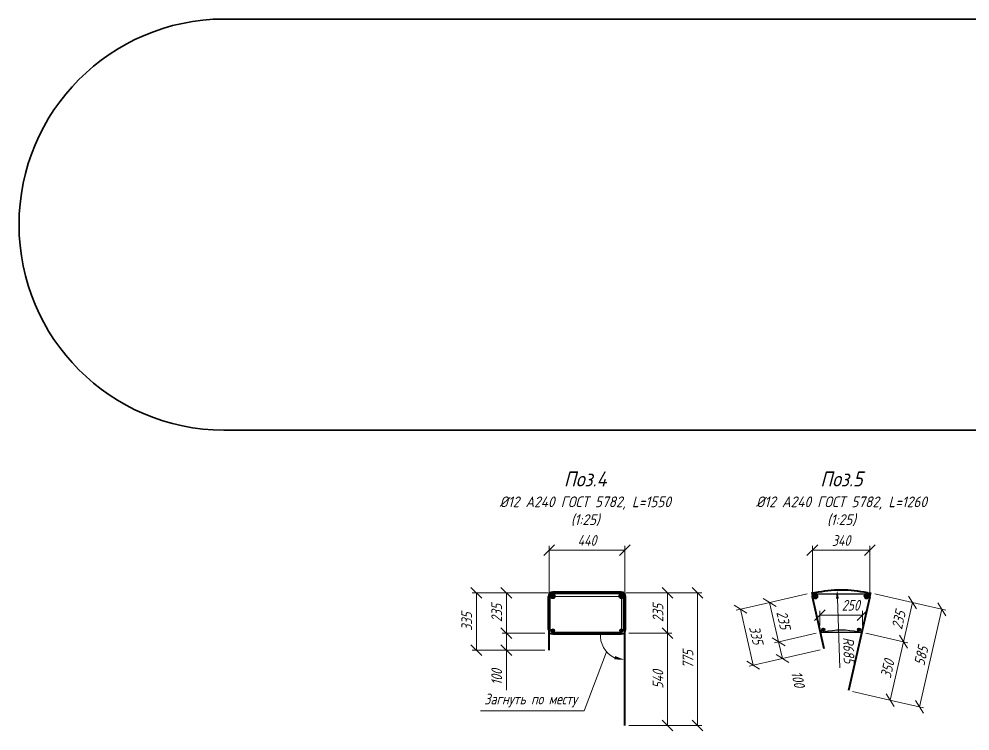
# Model space of a CAD drawing. Header units: millimetres. Extents: x 265754 to 14267433, y -6145605 to 2433772.
# Drawn here: x 6586191 to 6591739, y 145701 to 149856 of the extents above; entities that cross this region are included whole.
import ezdxf

# ---------------------------------------------------------------- set-up
doc = ezdxf.new("R2010")
doc.units = ezdxf.units.MM
doc.linetypes.add('невидимая', pattern=[9.525, 6.35, -3.175])
for name, color, linetype, lineweight in [('1-Бетон', 106, 'Continuous', 35), ('Арматура', 1, 'Continuous', 40), ('ИС_Размер', 3, 'Continuous', 18)]:
    doc.layers.add(name, color=color, linetype=linetype, lineweight=lineweight)
doc.layers.add('ИС_Невидимая', color=4, linetype='невидимая')
doc.layers.add('Текст', color=7, linetype='Continuous')
doc.styles.add('0', font='isocpeur.ttf', dxfattribs={"width": 0.8, "oblique": 15})
doc.styles.add('ROMANS', font='isocpeur.ttf', dxfattribs={"width": 0.9, "oblique": 15})
doc.dimstyles.new('25', dxfattribs={"dimscale": 25, "dimtxt": 2.5, "dimasz": 2.5, "dimexe": 1, "dimexo": 1, "dimgap": 1, "dimtad": 1, "dimdec": 0, "dimtxsty": '0', "dimblk": 'OBLIQUE', "dimcen": 2.5, "dimclrd": 256, "dimclre": 256, "dimclrt": 256, "dimaunit": 1, "dimadec": 1, "dimazin": 0, "dimtfac": 1, "dimtdec": 0, "dimtmove": 1, "dimatfit": 3, "dimldrblk": 'OBLIQUE', "dimfxl": 1, "dimlwd": -1, "dimlwe": -1, "dimarcsym": 0})
doc.dimstyles.new('М20$2', dxfattribs={"dimscale": 20, "dimtxt": 2.5, "dimasz": 2.5, "dimexe": 1, "dimexo": 1, "dimgap": 1, "dimtad": 1, "dimdec": 0, "dimzin": 0, "dimdsep": 46, "dimtxsty": '0', "dimcen": 0.09, "dimdle": 1, "dimclrd": 256, "dimclre": 256, "dimclrt": 256, "dimadec": 0, "dimazin": 0, "dimtfac": 1, "dimtdec": 0, "dimtofl": 0, "dimtmove": 1, "dimatfit": 2, "dimfxl": 1, "dimtolj": 1, "dimtzin": 0, "dimlwd": -1, "dimarcsym": 0})
doc.dimstyles.new('М25$4', dxfattribs={"dimscale": 25, "dimtxt": 2.5, "dimasz": 2, "dimexe": 1, "dimexo": 1, "dimgap": 1, "dimtad": 1, "dimdec": 0, "dimzin": 0, "dimdsep": 46, "dimtxsty": '0', "dimblk1": 'OBLIQUE', "dimsah": 1, "dimcen": 2, "dimdle": 1, "dimclrd": 256, "dimclre": 256, "dimclrt": 256, "dimadec": 4, "dimazin": 0, "dimtfac": 1, "dimtdec": 0, "dimtmove": 1, "dimatfit": 2, "dimfxl": 1, "dimtolj": 1, "dimtzin": 0, "dimlwd": -1, "dimlwe": -1, "dimarcsym": 0})

# ---------------------------------------------------------------- blocks, each defined once
blk = doc.blocks.new('25А400')
h = blk.add_hatch(color=256)
h.dxf.hatch_style = 1
h.paths.add_polyline_path([(-11344.6, -47651.3, 1), (-11369.6, -47651.3, 1)])
for radius in [13.5, 12.5]:
    blk.add_circle((-11357.1, -47651.3), radius)
blk = doc.blocks.new('16A400')
h = blk.add_hatch(color=256)
h.dxf.hatch_style = 1
h.paths.add_polyline_path([(-8, 0, 1), (8, 0, 1)])
for radius in [9, 8]:
    blk.add_circle((0, 0), radius)
at = {"layer": 'ИС_Размер'}
for p, q in [((-9, 0), (9, 0)), ((0, -9), (0, 9))]:
    blk.add_line(p, q, dxfattribs=at)
blk = doc.blocks.new('_OBLIQUE')
at = {"color": 0, "linetype": 'ByBlock', "lineweight": -2}
blk.add_line((0.5, 0.5), (-0.5, -0.5), dxfattribs=at)
blk = doc.blocks.new('*D703')
at = {"layer": 'Defpoints', "color": 0, "transparency": 16777216}
for p in [(6589724.8, 146757.1), (6589284.3, 146486.1), (6589724.8, 146487.6)]:
    blk.add_point(p, dxfattribs=at)
at = {"layer": 'ИС_Размер', "transparency": 16777216}
for p, q in [((6589284.3, 146511.1), (6589284.3, 146782.1)), ((6589284.3, 146757.1), (6589724.8, 146757.1)), ((6589724.8, 146512.6), (6589724.8, 146782.1))]:
    blk.add_line(p, q, dxfattribs=at)
at = {"layer": 'ИС_Размер', "transparency": 16777216, "xscale": 62.5, "yscale": 62.5, "zscale": 62.5, "rotation": 180}
blk.add_blockref('_OBLIQUE', (6589284.3, 146757.1), dxfattribs=at)
at = {"layer": 'ИС_Размер', "transparency": 16777216, "xscale": 62.5, "yscale": 62.5, "zscale": 62.5}
blk.add_blockref('_OBLIQUE', (6589724.8, 146757.1), dxfattribs=at)
at = {"layer": 'ИС_Размер', "transparency": 16777216, "insert": (6589504.6, 146813.3), "char_height": 62.5, "attachment_point": 5, "style": '0'}
blk.add_mtext('440', dxfattribs=at)
blk = doc.blocks.new('*D783')
at = {"layer": 'Defpoints', "color": 0, "transparency": 16777216}
for p in [(6589703.8, 146507.1), (6589724.8, 146272.6), (6589974.8, 146272.6)]:
    blk.add_point(p, dxfattribs=at)
at = {"layer": 'ИС_Размер', "transparency": 16777216}
for p, q in [((6589728.8, 146507.1), (6589999.8, 146507.1)), ((6589974.8, 146507.1), (6589974.8, 146272.6)), ((6589749.8, 146272.6), (6589999.8, 146272.6))]:
    blk.add_line(p, q, dxfattribs=at)
at = {"layer": 'ИС_Размер', "transparency": 16777216, "xscale": 62.5, "yscale": 62.5, "zscale": 62.5}
for p, rotation in [((6589974.8, 146507.1), 90), ((6589974.8, 146272.6), 270)]:
    blk.add_blockref('_OBLIQUE', p, dxfattribs=dict(at, rotation=rotation))
at = {"layer": 'ИС_Размер', "transparency": 16777216, "insert": (6589918.6, 146389.8), "char_height": 62.5, "attachment_point": 5, "rotation": 90, "style": '0'}
blk.add_mtext('235', dxfattribs=at)
blk = doc.blocks.new('*D784')
at = {"layer": 'Defpoints', "color": 0, "transparency": 16777216}
for p in [(6589724.8, 146272.6), (6589724.8, 145732.6), (6589974.8, 145732.6)]:
    blk.add_point(p, dxfattribs=at)
at = {"layer": 'ИС_Размер', "transparency": 16777216}
for p, q in [((6589749.8, 146272.6), (6589999.8, 146272.6)), ((6589974.8, 146272.6), (6589974.8, 145732.6)), ((6589749.8, 145732.6), (6589999.8, 145732.6))]:
    blk.add_line(p, q, dxfattribs=at)
at = {"layer": 'ИС_Размер', "transparency": 16777216, "xscale": 62.5, "yscale": 62.5, "zscale": 62.5}
for p, rotation in [((6589974.8, 146272.6), 90), ((6589974.8, 145732.6), 270)]:
    blk.add_blockref('_OBLIQUE', p, dxfattribs=dict(at, rotation=rotation))
at = {"layer": 'ИС_Размер', "transparency": 16777216, "insert": (6589918.6, 146002.6), "char_height": 62.5, "attachment_point": 5, "rotation": 90, "style": '0'}
blk.add_mtext('540', dxfattribs=at)
blk = doc.blocks.new('*D704')
at = {"layer": 'Defpoints', "color": 0, "transparency": 16777216}
for p in [(6589974.8, 146507.1), (6589974.8, 145732.6), (6590149.8, 145732.6)]:
    blk.add_point(p, dxfattribs=at)
at = {"layer": 'ИС_Размер', "transparency": 16777216}
for p, q in [((6589999.8, 146507.1), (6590174.8, 146507.1)), ((6590149.8, 146507.1), (6590149.8, 145732.6)), ((6589999.8, 145732.6), (6590174.8, 145732.6))]:
    blk.add_line(p, q, dxfattribs=at)
at = {"layer": 'ИС_Размер', "transparency": 16777216, "xscale": 62.5, "yscale": 62.5, "zscale": 62.5}
for p, rotation in [((6590149.8, 146507.1), 90), ((6590149.8, 145732.6), 270)]:
    blk.add_blockref('_OBLIQUE', p, dxfattribs=dict(at, rotation=rotation))
at = {"layer": 'ИС_Размер', "transparency": 16777216, "insert": (6590093.6, 146119.8), "char_height": 62.5, "attachment_point": 5, "rotation": 90, "style": '0'}
blk.add_mtext('775', dxfattribs=at)
blk = doc.blocks.new('*D785')
at = {"layer": 'Defpoints', "color": 0, "transparency": 16777216}
for p in [(6589034.3, 146507.1), (6589305.3, 146507.1), (6589284.3, 146272.6)]:
    blk.add_point(p, dxfattribs=at)
at = {"layer": 'ИС_Размер', "transparency": 16777216}
for p, q in [((6589280.3, 146507.1), (6589009.3, 146507.1)), ((6589034.3, 146272.6), (6589034.3, 146507.1)), ((6589259.3, 146272.6), (6589009.3, 146272.6))]:
    blk.add_line(p, q, dxfattribs=at)
at = {"layer": 'ИС_Размер', "transparency": 16777216, "xscale": 62.5, "yscale": 62.5, "zscale": 62.5}
for p, rotation in [((6589034.3, 146507.1), 90), ((6589034.3, 146272.6), 270)]:
    blk.add_blockref('_OBLIQUE', p, dxfattribs=dict(at, rotation=rotation))
at = {"layer": 'ИС_Размер', "transparency": 16777216, "insert": (6588978.1, 146389.8), "char_height": 62.5, "attachment_point": 5, "rotation": 90, "style": '0'}
blk.add_mtext('235', dxfattribs=at)
blk = doc.blocks.new('*D786')
at = {"layer": 'Defpoints', "color": 0, "transparency": 16777216}
for p in [(6589284.3, 146272.6), (6589034.3, 146172.6), (6589284.3, 146172.6)]:
    blk.add_point(p, dxfattribs=at)
at = {"layer": 'ИС_Размер', "transparency": 16777216}
for p, q in [((6589259.3, 146272.6), (6589009.3, 146272.6)), ((6589034.3, 146272.6), (6589034.3, 146172.6)), ((6589259.3, 146172.6), (6589009.3, 146172.6)), ((6589034.3, 145939.8), (6589034.3, 146172.6))]:
    blk.add_line(p, q, dxfattribs=at)
at = {"layer": 'ИС_Размер', "transparency": 16777216, "xscale": 62.5, "yscale": 62.5, "zscale": 62.5}
for p, rotation in [((6589034.3, 146272.6), 90), ((6589034.3, 146172.6), 270)]:
    blk.add_blockref('_OBLIQUE', p, dxfattribs=dict(at, rotation=rotation))
at = {"layer": 'ИС_Размер', "transparency": 16777216, "insert": (6588978.1, 146015.7), "char_height": 62.5, "attachment_point": 5, "rotation": 90, "style": '0'}
blk.add_mtext('100', dxfattribs=at)
blk = doc.blocks.new('*D705')
at = {"layer": 'Defpoints', "color": 0, "transparency": 16777216}
for p in [(6589034.3, 146507.1), (6588859.3, 146172.6), (6589034.3, 146172.6)]:
    blk.add_point(p, dxfattribs=at)
at = {"layer": 'ИС_Размер', "transparency": 16777216}
for p, q in [((6589009.3, 146507.1), (6588834.3, 146507.1)), ((6588859.3, 146507.1), (6588859.3, 146172.6)), ((6589009.3, 146172.6), (6588834.3, 146172.6))]:
    blk.add_line(p, q, dxfattribs=at)
at = {"layer": 'ИС_Размер', "transparency": 16777216, "xscale": 62.5, "yscale": 62.5, "zscale": 62.5}
for p, rotation in [((6588859.3, 146507.1), 90), ((6588859.3, 146172.6), 270)]:
    blk.add_blockref('_OBLIQUE', p, dxfattribs=dict(at, rotation=rotation))
at = {"layer": 'ИС_Размер', "transparency": 16777216, "insert": (6588803.1, 146339.8), "char_height": 62.5, "attachment_point": 5, "rotation": 90, "style": '0'}
blk.add_mtext('335', dxfattribs=at)
blk = doc.blocks.new('*D706')
at = {"layer": 'Defpoints', "color": 0, "ltscale": 0.2, "transparency": 16777216}
for p in [(6589497.1, 146281.2), (6589724.8, 146258.5), (6589724.8, 146258.5), (6589649.8, 146137.9), (6589724.8, 146018.8)]:
    blk.add_point(p, dxfattribs=at)
at = {"layer": 'ИС_Размер', "lineweight": 13, "ltscale": 0.2, "transparency": 16777216}
for p, q in [((6589619.5, 146163.2), (6589488.3, 145818.4)), ((6589488.3, 145818.4), (6588884.1, 145818.4))]:
    blk.add_line(p, q, dxfattribs=at)
blk.add_arc((6589724.8, 146258.5), 142, 174.3063, 245.608, dxfattribs=at)
at = {"layer": 'ИС_Размер', "ltscale": 0.2, "transparency": 16777216}
blk.add_solid([(6589668.3, 146138.9), (6589664.1, 146119.4), (6589724.8, 146116.5)], dxfattribs=at)
at = {"layer": 'ИС_Размер', "ltscale": 0.2, "transparency": 16777216, "insert": (6589176.2, 145879.1), "char_height": 62.5, "attachment_point": 5, "style": '0'}
blk.add_mtext('\\A1;Загнуть по месту', dxfattribs=at)
blk = doc.blocks.new('_None')
blk = doc.blocks.new('25A400')
h = blk.add_hatch(color=256)
h.dxf.hatch_style = 1
h.paths.add_polyline_path([(12.5, 0, 1), (-12.5, 0, 1)])
for radius in [13.5, 12.5]:
    blk.add_circle((0, 0), radius)
at = {"layer": 'ИС_Размер'}
for p, q in [((-13.5, 0), (13.5, 0)), ((0, 13.5), (0, -13.5))]:
    blk.add_line(p, q, dxfattribs=at)
blk = doc.blocks.new('*D796')
at = {"layer": 'Defpoints', "color": 0, "transparency": 16777216}
for p in [(6590819.4, 146756.6), (6590819.4, 146483.2), (6591154.9, 146483.2)]:
    blk.add_point(p, dxfattribs=at)
at = {"layer": 'ИС_Размер', "transparency": 16777216}
for p, q in [((6590819.4, 146508.2), (6590819.4, 146781.6)), ((6591154.9, 146756.6), (6590819.4, 146756.6)), ((6591154.9, 146508.2), (6591154.9, 146781.6))]:
    blk.add_line(p, q, dxfattribs=at)
at = {"layer": 'ИС_Размер', "transparency": 16777216, "xscale": 62.5, "yscale": 62.5, "zscale": 62.5, "rotation": 180}
blk.add_blockref('_OBLIQUE', (6590819.4, 146756.6), dxfattribs=at)
at = {"layer": 'ИС_Размер', "transparency": 16777216, "xscale": 62.5, "yscale": 62.5, "zscale": 62.5}
blk.add_blockref('_OBLIQUE', (6591154.9, 146756.6), dxfattribs=at)
at = {"layer": 'ИС_Размер', "transparency": 16777216, "insert": (6590987.1, 146812.8), "char_height": 62.5, "attachment_point": 5, "style": '0'}
blk.add_mtext('340', dxfattribs=at)
blk = doc.blocks.new('*D797')
at = {"layer": 'Defpoints', "color": 0, "transparency": 16777216}
for p in [(6590863.1, 146377.1), (6590863.1, 146292.7), (6591111.2, 146292.7)]:
    blk.add_point(p, dxfattribs=at)
at = {"layer": 'ИС_Размер', "transparency": 16777216}
for p, q in [((6590863.1, 146317.7), (6590863.1, 146402.1)), ((6591111.2, 146317.7), (6591111.2, 146402.1)), ((6591111.2, 146377.1), (6590863.1, 146377.1))]:
    blk.add_line(p, q, dxfattribs=at)
at = {"layer": 'ИС_Размер', "transparency": 16777216, "xscale": 62.5, "yscale": 62.5, "zscale": 62.5, "rotation": 180}
blk.add_blockref('_OBLIQUE', (6590863.1, 146377.1), dxfattribs=at)
at = {"layer": 'ИС_Размер', "transparency": 16777216, "xscale": 62.5, "yscale": 62.5, "zscale": 62.5}
blk.add_blockref('_OBLIQUE', (6591111.2, 146377.1), dxfattribs=at)
at = {"layer": 'ИС_Размер', "transparency": 16777216, "insert": (6591043.3, 146434.8), "char_height": 62.5, "attachment_point": 5, "style": '0'}
blk.add_mtext('250', dxfattribs=at)
blk = doc.blocks.new('*D798')
at = {"layer": 'Defpoints', "color": 0, "transparency": 16777216}
for p in [(6591160.2, 146506.6), (6591107.8, 146278), (6591351.5, 146222.1)]:
    blk.add_point(p, dxfattribs=at)
at = {"layer": 'ИС_Размер', "transparency": 16777216}
for p, q in [((6591184.6, 146501), (6591428.3, 146445.1)), ((6591403.9, 146450.7), (6591351.5, 146222.1)), ((6591132.2, 146272.4), (6591375.8, 146216.5))]:
    blk.add_line(p, q, dxfattribs=at)
at = {"layer": 'ИС_Размер', "transparency": 16777216, "xscale": 62.5, "yscale": 62.5, "zscale": 62.5}
for p, rotation in [((6591403.9, 146450.7), 77.07617852297695), ((6591351.5, 146222.1), 257.076178522977)]:
    blk.add_blockref('_OBLIQUE', p, dxfattribs=dict(at, rotation=rotation))
at = {"layer": 'ИС_Размер', "transparency": 16777216, "insert": (6591322.9, 146349), "char_height": 62.5, "attachment_point": 5, "rotation": 77.0762, "style": '0'}
blk.add_mtext('235', dxfattribs=at)
blk = doc.blocks.new('*D799')
at = {"layer": 'Defpoints', "color": 0, "transparency": 16777216}
for p in [(6591107.8, 146278), (6591029.5, 145936.9), (6591273.2, 145881)]:
    blk.add_point(p, dxfattribs=at)
at = {"layer": 'ИС_Размер', "transparency": 16777216}
for p, q in [((6591132.2, 146272.4), (6591375.8, 146216.5)), ((6591351.5, 146222.1), (6591273.2, 145881)), ((6591053.9, 145931.3), (6591297.6, 145875.4))]:
    blk.add_line(p, q, dxfattribs=at)
at = {"layer": 'ИС_Размер', "transparency": 16777216, "xscale": 62.5, "yscale": 62.5, "zscale": 62.5}
for p, rotation in [((6591351.5, 146222.1), 77.0761785228357), ((6591273.2, 145881), 257.0761785228357)]:
    blk.add_blockref('_OBLIQUE', p, dxfattribs=dict(at, rotation=rotation))
at = {"layer": 'ИС_Размер', "transparency": 16777216, "insert": (6591257.5, 146064.1), "char_height": 62.5, "attachment_point": 5, "rotation": 77.0762, "style": '0'}
blk.add_mtext('350', dxfattribs=at)
blk = doc.blocks.new('*D800')
at = {"layer": 'Defpoints', "color": 0, "transparency": 16777216}
for p in [(6590814, 146506.6), (6590866.5, 146278), (6590622.8, 146222.1)]:
    blk.add_point(p, dxfattribs=at)
at = {"layer": 'ИС_Размер', "transparency": 16777216}
for p, q in [((6590789.7, 146501), (6590546, 146445.1)), ((6590570.4, 146450.7), (6590622.8, 146222.1)), ((6590842.1, 146272.4), (6590598.5, 146216.5))]:
    blk.add_line(p, q, dxfattribs=at)
at = {"layer": 'ИС_Размер', "transparency": 16777216, "xscale": 62.5, "yscale": 62.5, "zscale": 62.5}
for p, rotation in [((6590570.4, 146450.7), 102.9235658119856), ((6590622.8, 146222.1), 282.9235658119856)]:
    blk.add_blockref('_OBLIQUE', p, dxfattribs=dict(at, rotation=rotation))
at = {"layer": 'ИС_Размер', "transparency": 16777216, "insert": (6590651.4, 146349), "char_height": 62.5, "attachment_point": 5, "rotation": 282.9236, "style": '0'}
blk.add_mtext('235', dxfattribs=at)
blk = doc.blocks.new('*D801')
at = {"layer": 'Defpoints', "color": 0, "transparency": 16777216}
for p in [(6590866.5, 146278), (6590888.9, 146180.6), (6590645.2, 146124.6)]:
    blk.add_point(p, dxfattribs=at)
at = {"layer": 'ИС_Размер', "transparency": 16777216}
for p, q in [((6590842.1, 146272.4), (6590598.5, 146216.5)), ((6590622.8, 146222.1), (6590645.2, 146124.6)), ((6590864.5, 146175), (6590620.8, 146119))]:
    blk.add_line(p, q, dxfattribs=at)
at = {"layer": 'ИС_Размер', "transparency": 16777216, "xscale": 62.5, "yscale": 62.5, "zscale": 62.5}
for p, rotation in [((6590622.8, 146222.1), 102.9238655297682), ((6590645.2, 146124.6), 282.9238655297682)]:
    blk.add_blockref('_OBLIQUE', p, dxfattribs=dict(at, rotation=rotation))
at = {"layer": 'ИС_Размер', "transparency": 16777216, "insert": (6590735.4, 146003.8), "char_height": 62.5, "attachment_point": 5, "rotation": 282.9239, "style": '0'}
blk.add_mtext('100', dxfattribs=at)
blk = doc.blocks.new('*D736')
at = {"layer": 'Defpoints', "color": 0, "transparency": 16777216}
for p in [(6590570.4, 146450.7), (6590645.2, 146124.6), (6590474.6, 146085.5)]:
    blk.add_point(p, dxfattribs=at)
at = {"layer": 'ИС_Размер', "transparency": 16777216}
for p, q in [((6590546, 146445.1), (6590375.4, 146405.9)), ((6590399.8, 146411.5), (6590474.6, 146085.5)), ((6590620.8, 146119), (6590450.3, 146079.9))]:
    blk.add_line(p, q, dxfattribs=at)
at = {"layer": 'ИС_Размер', "transparency": 16777216, "xscale": 62.5, "yscale": 62.5, "zscale": 62.5}
for p, rotation in [((6590399.8, 146411.5), 102.9236554145878), ((6590474.6, 146085.5), 282.9236554145878)]:
    blk.add_blockref('_OBLIQUE', p, dxfattribs=dict(at, rotation=rotation))
at = {"layer": 'ИС_Размер', "transparency": 16777216, "insert": (6590492, 146261.1), "char_height": 62.5, "attachment_point": 5, "rotation": 282.9237, "style": '0'}
blk.add_mtext('335', dxfattribs=at)
blk = doc.blocks.new('*D737')
at = {"layer": 'Defpoints', "color": 0, "transparency": 16777216}
for p in [(6591403.9, 146450.7), (6591273.2, 145881), (6591443.8, 145841.8)]:
    blk.add_point(p, dxfattribs=at)
at = {"layer": 'ИС_Размер', "transparency": 16777216}
for p, q in [((6591428.3, 146445.1), (6591598.8, 146405.9)), ((6591574.5, 146411.5), (6591443.8, 145841.8)), ((6591297.6, 145875.4), (6591468.1, 145836.2))]:
    blk.add_line(p, q, dxfattribs=at)
at = {"layer": 'ИС_Размер', "transparency": 16777216, "xscale": 62.5, "yscale": 62.5, "zscale": 62.5}
for p, rotation in [((6591574.5, 146411.5), 77.07617852291787), ((6591443.8, 145841.8), 257.0761785229179)]:
    blk.add_blockref('_OBLIQUE', p, dxfattribs=dict(at, rotation=rotation))
at = {"layer": 'ИС_Размер', "transparency": 16777216, "insert": (6591454.3, 146139.3), "char_height": 62.5, "attachment_point": 5, "rotation": 77.0762, "style": '0'}
blk.add_mtext('585', dxfattribs=at)
blk = doc.blocks.new('*D802')
at = {"layer": 'Defpoints', "color": 0, "transparency": 16777216}
for p in [(6590963.9, 146523.5), (6590987.1, 145839.4)]:
    blk.add_point(p, dxfattribs=at)
at = {"layer": 'ИС_Размер', "transparency": 16777216}
blk.add_line((6590979.3, 146070.1), (6590965.6, 146473.6), dxfattribs=at)
blk.add_solid([(6590974, 146473.8), (6590957.3, 146473.3), (6590963.9, 146523.5)], dxfattribs=at)
at = {"layer": 'ИС_Размер', "transparency": 16777216, "insert": (6591032.1, 146172.8), "char_height": 62.5, "attachment_point": 5, "rotation": 271.9439, "style": '0'}
blk.add_mtext('\\A1;R685', dxfattribs=at)

msp = doc.modelspace()

# ---------------------------------------------------------------- linework, layer by layer
at = {"layer": '1-Бетон', "elevation": -5778.159}
msp.add_lwpolyline([(6587386.4346, 149855.99), (6596586.3708, 149855.99, -0.995847942), (6596586.3708, 147455.99), (6587386.4346, 147455.99, -0.995847942)], format="xyb", close=True, dxfattribs=at)
at = {"layer": 'Defpoints'}
for p, q in [((6589703.814, 146513.0719), (6589305.314, 146513.0719)), ((6589278.314, 146293.5719), (6589278.314, 146486.0719)), ((6589290.314, 146293.5719), (6589290.314, 146486.0719)), ((6589703.814, 146501.0719), (6589305.314, 146501.0719)), ((6589305.314, 146487.5719), (6589703.814, 146486.0719)), ((6589705.314, 146487.5719), (6589705.314, 146287.5719)), ((6589718.814, 146293.5719), (6589718.814, 146486.0719)), ((6589730.814, 146293.5719), (6589730.814, 146486.0719)), ((6590834.0551, 146506.578), (6590814.0483, 146506.578)), ((6590814.0483, 146506.578), (6590819.4104, 146483.2107)), ((6590835.3967, 146500.7299), (6591138.8979, 146500.7299)), ((6591116.8721, 146491.9333), (6591154.8842, 146483.2107)), ((6591140.2394, 146506.578), (6591160.2462, 146506.578)), ((6591160.2462, 146506.578), (6591154.8842, 146483.2107)), ((6589305.314, 146278.5719), (6589703.814, 146278.5719)), ((6589305.314, 146266.5719), (6589703.814, 146266.5719))]:
    msp.add_line(p, q, dxfattribs=at)
for centre, radius, start, end in [((6589305.314, 146486.0719), 27, 90, 180), ((6589703.814, 146486.0719), 27, 0, 90), ((6589305.314, 146486.0719), 15, 90, 180), ((6589703.814, 146486.0719), 15, 0, 90), ((6589305.314, 146293.5719), 27, 180, 270), ((6589305.314, 146293.5719), 15, 180, 270), ((6589703.814, 146293.5719), 15, 270, 0), ((6589703.814, 146293.5719), 27, 270, 0), ((6590882.14, 146297.0241), 19.5, 192.9238628, 282.923956), ((6590987.1473, 145839.4176), 450, 77.076173, 102.923956), ((6591092.1535, 146297.0244), 19.5, 257.076173, 347.0761758)]:
    msp.add_arc(centre, radius, start, end, dxfattribs=at)
at = {"layer": 'Арматура'}
for p, q in [((6589284.314, 146172.5719), (6589284.314, 146486.0719)), ((6589703.814, 146507.0719), (6589305.314, 146507.0719)), ((6589724.814, 145732.5719), (6589724.814, 146486.0719)), ((6590888.8601, 146180.5513), (6590819.4092, 146483.2104)), ((6591154.8842, 146483.2107), (6591029.5197, 145936.8844))]:
    msp.add_line(p, q, dxfattribs=at)
for centre, radius, start, end in [((6590987.1473, 145839.4176), 684.5, 77.0761746, 102.9239465), ((6589305.314, 146486.0719), 21, 90, 180), ((6589703.814, 146486.0719), 21, 0, 90), ((6590838.4152, 146487.5717), 19.5, 102.9239294, 192.92386), ((6591135.8782, 146487.572), 19.5, 347.076173, 77.0761746)]:
    msp.add_arc(centre, radius, start, end, dxfattribs=at)
at = {"layer": 'ИС_Невидимая', "ltscale": 100}
for p, q in [((6589284.314, 146272.5719), (6589724.814, 146272.5719)), ((6590866.4945, 146278.0181), (6591107.7991, 146278.0183))]:
    msp.add_line(p, q, dxfattribs=at)

# ---------------------------------------------------------------- block references
at = {"layer": 'Defpoints'}
for name, p in [('25А400', (6600662.3986, 194138.8855)), ('25А400', (6601062.3986, 194138.8855)), ('16A400', (6589305.314, 146287.5719)), ('16A400', (6589705.314, 146287.5719))]:
    msp.add_blockref(name, p, dxfattribs=at)
at = {"layer": 'Defpoints', "xscale": -1}
for p, rotation in [((6590838.416, 146487.5719), 192.9238600035402), ((6591135.8785, 146487.5719), 167.0761399224506)]:
    msp.add_blockref('25A400', p, dxfattribs=dict(at, rotation=rotation))
at = {"layer": 'Defpoints', "rotation": 77.076173}
for p in [(6590883.1238, 146292.5328), (6591091.1229, 146292.533)]:
    msp.add_blockref('16A400', p, dxfattribs=at)

# ---------------------------------------------------------------- texts
at = {"layer": 'Текст', "char_height": 62.5, "width": 2938.105174, "attachment_point": 1, "style": 'ROMANS'}
for s, insert in [('\\pxqc;{\\H1.4x;Поз.4\\P}%%C12 А240 ГОСТ 5782, L=1550\\P(1:25)', (6588025.4028, 147215.7528)), ('\\pxqc;{\\H1.4x;Поз.5\\P}%%C12 А240 ГОСТ 5782, L=1260\\P(1:25)', (6589520.1567, 147215.7528))]:
    msp.add_mtext(s, dxfattribs=dict(at, insert=insert))

# ---------------------------------------------------------------- dimensions: what is measured, and where the dimension line sits
at = {"layer": 'ИС_Размер', "color": 2}
dim = msp.add_linear_dim(base=(6589724.8139527319, 146757.0719223038), p1=(6589284.3139527319, 146486.0719223038), p2=(6589724.8139527319, 146487.5719223038), dimstyle='25', override={"dimrnd": 5}, dxfattribs=at)
dim.commit()
dim.dimension.update_dxf_attribs({"geometry": '*D703', "text_midpoint": (6589504.5639527319, 146813.3219223038)})
dim = msp.add_linear_dim(base=(6590819.4092, 146756.578), p1=(6591154.8842, 146483.2107), p2=(6590819.4092, 146483.2104), text='340', dimstyle='25', override={"dimrnd": 5}, dxfattribs=at)
dim.commit()
dim.dimension.update_dxf_attribs({"geometry": '*D796', "text_midpoint": (6590987.1467, 146812.828)})
for base, p1, p2, picture, middle in [((6588859.3139527477, 146172.5719223046), (6589034.3139527356, 146507.0719223043), (6589034.3139527338, 146172.5719223045), '*D705', (6588803.0639527459, 146339.8219223026)), ((6589034.3139527468, 146507.0719223039), (6589284.3139527319, 146272.5719223041), (6589305.3139527319, 146507.0719223038), '*D785', (6588978.0639527449, 146389.8219223021)), ((6589974.8139527449, 146272.5719223038), (6589703.8139527319, 146507.0719223038), (6589724.8139527319, 146272.5719223037), '*D783', (6589918.5639527431, 146389.8219223019)), ((6590149.8139527459, 145732.5719223042), (6589974.8139527338, 146507.0719223043), (6589974.8139527338, 145732.5719223042), '*D704', (6590093.563952744, 146119.8219223024)), ((6589974.814, 145732.5719), (6589724.814, 146272.5719), (6589724.814, 145732.5719), '*D784', (6589918.564, 146002.5719))]:
    dim = msp.add_linear_dim(base=base, p1=p1, p2=p2, angle=90, dimstyle='25', override={"dimrnd": 5}, dxfattribs=at)
    dim.commit()
    dim.dimension.update_dxf_attribs({"geometry": picture, "text_midpoint": middle})
at = {"layer": 'ИС_Размер'}
dim = msp.add_radius_dim(center=(6590987.1473, 145839.4176), mpoint=(6590963.9283, 146523.5237), dimstyle='М25$4', dxfattribs=at)
dim.commit()
dim.dimension.update_dxf_attribs({"geometry": '*D802', "text_midpoint": (6590975.8952, 146170.9392), "dimtype": 164})
at = {"layer": 'ИС_Размер', "color": 2}
for p1, p2, distance, picture, middle in [((6590814.0483, 146506.578), (6590866.4945, 146278.0181), -250, '*D800', (6590651.4292, 146348.9657)), ((6591160.24624, 146506.57804), (6591107.79905, 146278.01832), 250, '*D798', (6591322.86463, 146348.96496)), ((6590570.381, 146450.6653), (6590645.1931, 146124.6373), -175, '*D736', (6590492.0451, 146261.0926)), ((6591403.91331, 146450.6642), (6591273.18675, 145880.97058), 175, '*D737', (6591454.29189, 146139.25832)), ((6591107.7991, 146278.0183), (6591029.5197, 145936.8844), 250, '*D799', (6591257.5013, 146064.1181))]:
    dim = msp.add_aligned_dim(p1=p1, p2=p2, distance=distance, dimstyle='25', override={"dimrnd": 5}, dxfattribs=at)
    dim.commit()
    dim.dimension.update_dxf_attribs({"geometry": picture, "text_midpoint": middle})
dim = msp.add_linear_dim(base=(6590863.134, 146377.1256), p1=(6591111.1595, 146292.663), p2=(6590863.134, 146292.6628), dimstyle='25', override={"dimrnd": 5}, dxfattribs=at)
dim.commit()
dim.dimension.update_dxf_attribs({"geometry": '*D797', "text_midpoint": (6591043.2573, 146378.5661), "dimtype": 160})
for base, p1, p2, angle, picture, middle, dimtype in [((6589034.314, 146172.5719), (6589284.314, 146272.5719), (6589284.314, 146172.5719), 90, '*D786', (6589096.8064, 146015.7114), 160), ((6590645.1931, 146124.6373), (6590866.4945, 146278.0181), (6590888.8601, 146180.5513), 282.9238655, '*D801', (6590680.5738, 145991.2267), 161)]:
    dim = msp.add_linear_dim(base=base, p1=p1, p2=p2, angle=angle, dimstyle='25', override={"dimrnd": 5}, dxfattribs=at)
    dim.commit()
    dim.dimension.update_dxf_attribs({"geometry": picture, "text_midpoint": middle, "dimtype": dimtype})
at = {"layer": 'ИС_Размер', "ltscale": 0.2}
dim = msp.add_angular_dim_2l(base=(6589649.7761, 146137.9201), line1=((6589724.8139, 146258.4832), (6589497.0872, 146281.1882)), line2=((6589724.8139, 146258.4832), (6589724.814, 146018.7838)), text='Загнуть по месту', dimstyle='М20$2', override={"dimtxt": 3.125, "dimasz": 3, "dimblk1": 'None', "dimsah": 1, "dimlwd": 13, "dimlwe": 13}, dxfattribs=at)
dim.commit()
dim.dimension.update_dxf_attribs({"geometry": '*D706', "text_midpoint": (6589176.1913, 145879.0549), "dimtype": 162})

doc.saveas('drawing.dxf')
